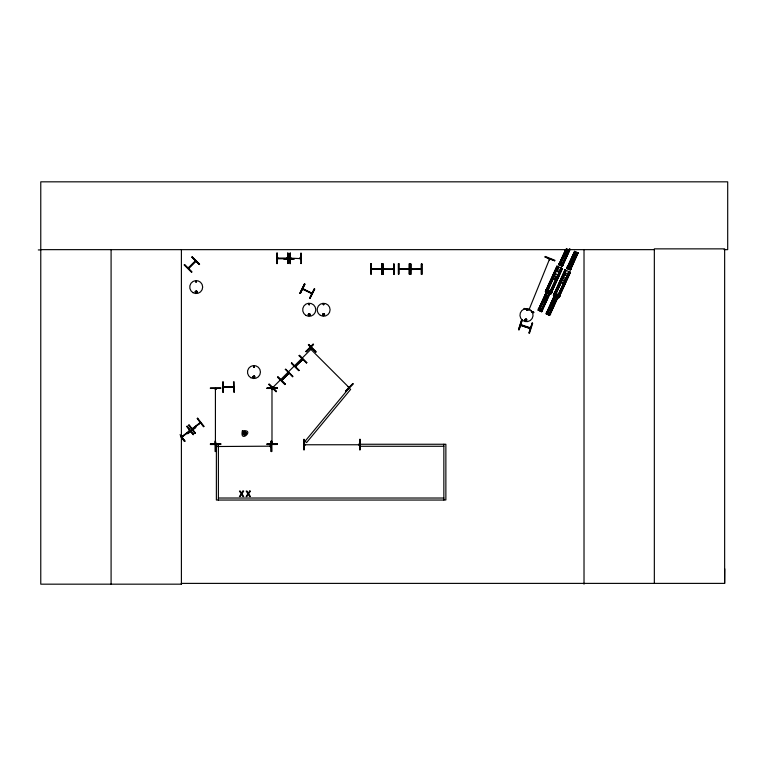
<?xml version="1.0" encoding="UTF-8"?>
<svg xmlns="http://www.w3.org/2000/svg" width="766" height="766" viewBox="0 0 766 766"><rect width="100%" height="100%" fill="white"/><g stroke="black" fill="none" stroke-linecap="round" stroke-linejoin="round"><path stroke-width="1.15" d="M724.119 249.649L727.7 249.649L727.7 181.829L40.77 181.829L40.77 584.171L181.504 584.171L181.408 583.386L724.646 583.386L724.751 568.841M190.169 430.837L181.772 436.764L182.547 436.093L182.72 436.62M189.049 431.105L189.815 430.444L189.987 430.971M200.606 422.861L192.218 428.788L193.262 428.433M310.757 348.559L310.479 349.057L309.761 348.233M348.3 386.849C349.507 386.887 348.741 386.342 348.262 386.897M215.342 389.521L215.418 388.429M215.888 389.367L215.37 389.367M272.342 388.429L272.351 389.578L271.987 388.429M271.987 443.926L272.342 442.767L272.342 443.916M195.636 281.697C197.973 280.279 194.995 283.611 196.211 281.179M195.943 281.764L196.517 281.61L195.981 281.917M196.824 291.913C194.87 294.192 196.182 289.242 196.814 292.267M254.504 366.828C253.565 364.616 253.153 368.58 254.475 366.675M253.345 376.901C256.284 375.493 252.091 378.883 254.12 376.307M308.66 304.389C310.144 302.675 309.521 306.074 308.736 304.523M308.526 314.606C310.613 312.71 309.196 316.454 308.698 314.922M323.108 304.389C324.707 302.551 323.635 306.544 323.137 304.102M560.875 265.4L561.191 264.691M556.461 296.432L555.915 296.145M568.956 269.058L568.477 268.866L569.205 268.426M244.258 435.069L246.393 433.575L244.9 431.44L242.765 432.934L244.258 435.069L244.632 432.962L244.526 433.546M244.632 432.962L244.9 431.44M529.545 309.531L528.799 310.01M549.212 259.818C550.409 259.942 548.523 260.21 549.691 258.831M549.998 259.186L549.634 259.942M215.361 388.649L215.888 388.64M215.418 443.926L215.418 388.534L215.83 389.367M215.83 443.705C216.299 442.729 214.652 442.671 215.878 442.987M271.93 388.649L272.409 389.367M272.399 443.705L272.342 442.872M529.593 309.55L529.115 309.359M556.528 296.461L556.288 295.331L557.016 295.398L556.308 295.073M526.606 309.732C528.31 308.037 527.2 311.858 526.692 309.608M526.855 309.761L527.477 309.751L526.874 309.924M525.256 319.681C526.175 322.342 526.998 318.12 525.409 319.566M529.392 327.848L530.388 328.442L520.746 325.11L530.484 328.202M521.694 325.694L521.818 324.976L520.727 324.688M530.388 328.451L520.631 325.09M522.259 319.929L521.713 319.748L518.544 329.619L519.089 329.792L522.24 319.92L519.022 329.773M518.592 329.629L521.761 319.767M530.388 328.174L529.545 327.465M529.095 333.009L532.265 323.147M273.012 387.893L273.778 387.117L273.28 386.887M188.57 268.272L188.082 268.09M289.069 373.358L287.863 373.827M523.954 308.928L524.164 308.401L526.309 309.253M545.047 256.983L545.258 256.447L554.881 260.287L554.67 260.823L545.047 256.983L554.699 260.756M529.201 309.282L528.856 310.153L549.605 258.946M531.01 311.12L533.797 312.231L533.586 312.767L531.441 311.915M323.013 314.261C323.453 317.21 325.167 312.585 323.022 314.453M545.421 291.789L556.968 266.204M545.631 291.884L557.313 266.367M545.938 292.028L557.179 267.593L546.053 292.076M541.667 311.705L549.5 294.69L545.871 293.062L538.105 310.096L541.744 311.733M546.254 292.172L557.38 267.679M558.787 264.71L565.595 249.812L558.864 264.739L562.435 266.348L570.115 249.276M538.182 310.134L545.947 293.091M546.828 291.147L557.495 267.736M538.316 310.192L546.11 293.167M546.589 292.325L558.232 266.779L556.336 271.059M559.065 264.835L566.313 248.845M546.282 293.244L538.584 310.316L546.484 293.34M547.613 290.218L552.947 278.508M553.914 276.382L555.369 273.184M559.266 264.931L566.486 248.931M547.824 290.314L553.157 278.604M554.124 276.478L555.58 273.28M556.547 271.154L558.491 266.903M559.285 264.931L566.696 249.027L559.965 263.954M538.795 310.412L546.56 293.368M547.91 290.352L553.272 278.661M554.22 276.516L555.695 273.338M556.671 271.212L558.586 266.941M538.996 310.498L546.694 293.435M559.678 265.113L566.926 249.122M546.417 294.594L539.13 310.565L546.474 294.623M547.326 292.631L548.762 293.282M560.3 264.117L567.099 249.209M559.879 265.208L567.175 249.237M539.446 310.69L540.413 311.13M560.128 265.304L561.095 265.745M540.643 311.235L547.939 295.264M561.823 264.787L568.602 249.879M540.92 311.36L548.619 294.297M561.602 265.974L569.33 248.921M548.341 295.456L541.055 311.427L548.418 295.485M550.103 291.329L555.417 279.609M556.384 277.483L557.954 274.343M558.931 272.217L560.779 267.918M561.746 266.041L569.023 250.061M561.823 266.07L569.081 250.089M541.332 311.551L549.098 294.508M549.481 293.608L561.114 268.071M561.938 266.128L569.78 249.122M541.495 311.618L549.232 294.575L541.533 311.638M562.177 266.233L569.914 249.189L562.215 266.252M549.739 293.732L561.373 268.186M549.854 293.78L561.468 268.234M550.055 293.876L561.67 268.32M550.141 293.914L561.784 268.378M550.352 294.01L562.033 268.493L550.448 294.048M550.658 294.144L562.292 268.607M553.445 295.446L565.088 269.91M553.655 295.542L565.337 270.015M553.751 295.58L565.385 270.044M553.962 295.676L565.595 270.139M554.077 295.705L565.71 270.187M553.895 296.71L546.139 313.754L549.768 315.391L557.524 298.347L553.895 296.71L546.206 313.782M555.245 293.694L565.892 270.274M577.803 252.78L570.172 269.881L577.966 252.857L574.577 251.325L566.811 268.368L570.45 270.005L578.139 252.933M554.364 295.868L565.03 272.457M566.888 268.397L574.653 251.363M546.369 313.859L554.134 296.825M554.574 295.963L560.875 282.127M561.842 279.992L565.241 272.543M567.022 268.464L574.816 251.44M546.541 313.945L554.306 296.902M554.613 295.982L566.256 270.436M567.233 268.55L574.988 251.516M546.618 313.974L554.373 296.93M555.848 293.972L561.181 282.261M562.148 280.136L565.547 272.686M567.309 268.588L575.055 251.545M546.742 314.031L554.517 296.997M555.934 294.01L561.296 282.319M562.244 280.174L563.719 276.995M564.686 274.87L565.634 272.725M567.424 268.646L575.266 251.641M546.981 314.137L554.775 297.122M567.635 268.742L575.467 251.736M547.154 314.223L554.431 298.252M568.324 267.765L575.601 251.794M547.23 314.252L554.498 298.28M555.34 296.289L556.786 296.94M568.401 267.803L575.668 251.822M547.47 314.347L548.437 314.788M568.152 268.962L569.119 269.393M549.232 313.859L555.944 298.922M569.847 268.445L577.191 252.502M556.643 297.955L548.906 314.998L556.71 297.974M558.127 294.987L563.441 283.267M564.408 281.141L565.892 277.953M566.859 275.827L568.774 271.557M549.145 315.104L556.92 298.079M558.222 295.025L563.556 283.315M564.523 281.189L565.978 278.001M566.955 275.865L568.889 271.614M570.325 268.665L577.526 252.656M549.279 315.171L557.045 298.127M557.504 297.265L569.1 271.71M569.961 269.785L577.736 252.751M549.356 315.199L557.255 298.233L549.557 315.295M558.519 295.159L563.853 283.458M564.82 281.323L566.275 278.135M567.252 276.009L569.186 271.748M557.763 297.39L564.063 283.554M565.03 281.419L568.429 273.969M557.849 297.428L569.033 272.964M558.079 297.534L569.205 273.041M558.165 297.572L569.808 272.026M558.376 297.668L570.009 272.121L558.462 297.706M558.673 297.802L570.316 272.265M304.466 283.927L299.86 293.206L300.377 293.464L304.983 284.186L304.466 283.927L299.899 293.234M300.31 293.435L304.849 284.119M311.839 293.694L302.694 289.165L303.001 288.658M312.04 293.273L302.771 289.127M309.79 298.137L314.395 288.859M310.125 298.309L314.778 289.05L314.261 288.792L309.655 298.07L310.173 298.328M223.26 386.983L224.304 386.868L224.486 387.558M290.4 258.219L291.655 258.688M215.61 446.166L215.83 446.635M304.207 444.404L305.366 444.395L304.428 444.816M371.251 268.77L371.414 269.239M393.676 268.99L383.335 268.943L384.561 269.354M392.518 269.354L393.456 268.885L393.533 269.393M398.885 268.77L399.057 269.239M410.949 268.99L411.993 269.354M421.31 268.99L420.266 269.354M273.654 387.251L272.696 387.625M311.111 349.105L312.193 348.645M312.078 348.836L311.456 349.382M288.801 373.042L281.553 380.147M281.39 380.3L288.983 373.377L281.725 380.625L282.29 379.563M296.27 366.158L295.896 365.794M301.948 359.829L302.896 359.455M302.781 359.647L295.389 366.454M282.462 380.041L282.214 379.476M223.471 386.926L233.62 386.763M233.419 387.232L232.682 386.677L232.471 387.376M233.563 387.194L223.433 387.337M277.483 258.132L277.436 258.659L287.633 258.602M287.623 258.123L286.436 258.602M287.566 258.563L277.378 258.554M290.62 258.161L300.779 258.63M291.559 258.573L291.339 258.104M270.168 446.588L270.053 446.08L270.168 446.635M215.61 446.53L271.097 446.166M359.704 444.759L358.766 444.357M372.295 269.125L372.295 268.77M381.545 269.201L381.612 268.77M384.321 269.393L384.245 268.885M393.609 269.431L383.335 269.402L393.456 269.46M399.9 269.163L399.929 268.675L400.139 269.239M409.111 269.163L398.914 269.182M410.949 269.354L421.319 269.354L411.112 269.469L411.16 268.943M243.397 434.667L244.392 433.479M244.766 433.029L245.762 431.842M189.958 430.923L181.963 437.137M200.319 422.487L199.514 422.976L199.859 423.435M195.751 261.091L188.532 268.234M188.695 268.464L195.837 261.168M189.068 430.961L189.154 431.488M199.514 422.976L199.687 423.579M268.732 384.522L269.134 384.111L276.516 391.397L276.105 391.799L268.77 384.484M305.873 351.422L313.122 344.02L313.533 344.422L306.247 351.795L305.835 351.393M306.228 351.776L313.476 344.374M273.51 386.811L272.773 387.548L311.743 348.501M273.692 387.184L273.146 387.768M345.59 391.129L352.82 383.709M184.549 264.557L184.137 264.959L191.5 272.256L191.873 271.882L184.529 264.567M192.285 256.821L191.873 257.223L199.208 264.557L199.61 264.146L192.247 256.849M188.158 268.014L195.416 260.766M189.93 266.692L194.143 262.489M285.268 369.509L285.67 369.097L292.995 376.432L292.593 376.834L285.364 369.404M299.104 355.663L299.516 355.261L306.812 362.624M302.522 359.321L295.312 366.531L302.647 359.206M295.628 366.799L296.375 366.11L295.935 365.832M285.268 384.168L284.856 384.57L277.531 377.245L277.934 376.834L285.268 384.168L277.886 376.891M306.84 362.586L306.438 362.988L299.123 355.644L306.534 362.892M215.782 389.473L215.773 388.429M197.657 418.217L204.062 426.375L203.603 426.719L197.245 418.542L197.695 418.188M181.772 436.764L189.738 430.521M192.218 428.788L200.108 422.583M200.539 422.775L192.352 429.132M180.996 436.869L184.529 441.417L184.979 441.063L180.039 434.695M195.426 433.087L194.966 433.441L188.608 425.254L189.058 424.9L195.368 433.125L188.953 424.996M254.12 366.952L253.738 366.454L254.149 366.876M323.185 314.175L324.162 314.299M194.995 261.819L194.679 261.35L194.851 261.828M188.666 267.353L189.279 267.564M302.311 360.192L301.756 360.087M302.972 288.715L311.944 293.225M303.537 289.538L303.642 288.983M309.148 304.083L309.234 304.705L309.311 304.083M254.216 367.125L253.594 367.038M254.12 377.494L254.398 376.46M242.851 433.882L244.306 433.355M244.852 433.154L246.307 432.627M310.01 347.984L310.757 348.712M232.682 386.725L232.481 387.146M300.77 258.152L299.832 258.046L299.832 258.63M216.548 446.626L216.548 446.051L215.83 446.578M304.428 444.347L305.261 444.759M305.299 444.835L304.246 444.816M421.243 269.431L421.089 268.885M286.695 258.018L286.618 258.525M299.832 258.046L299.573 258.63M323.625 304.064L323.463 304.657L323.759 304.15M223.155 381.975L222.58 381.995L222.801 392.355L223.375 392.345L223.155 381.975L223.299 392.345M233.64 387.347L223.27 387.337M233.64 387.232L223.375 387.337M234.31 392.106L233.735 392.125L233.515 381.755L234.09 381.746L234.262 392.106M287.671 253.125L287.738 263.485L287.595 253.125L288.169 253.115L288.236 263.485L287.662 263.485M300.799 263.514L301.383 263.514L301.268 253.144L300.741 253.153L300.942 263.514M210.411 388.439L220.78 388.4L220.771 387.816L210.411 387.883L210.411 388.458M266.98 388.391L277.349 388.324M304.179 439.397L303.604 439.406L303.671 449.766L304.246 449.766L304.159 439.397L304.102 449.766M360.25 439.397L359.666 439.397L359.733 449.766L360.307 449.757L360.202 439.397M271.068 441.168L271.643 441.159L271.71 451.528L271.135 451.528L271.097 441.168L271.212 451.528M220.78 443.887L210.411 443.954L210.42 444.529L220.78 444.462L220.78 443.887L210.411 444.098M277.349 443.887L266.98 443.954L266.989 444.529L277.349 444.462L277.349 443.887L266.989 444.098M358.66 444.404L359.56 444.366M358.66 444.768L359.599 444.759L304.322 444.759M215.715 446.166L216.654 446.157M270.053 446.176L270.992 446.166M270.063 446.53L270.992 446.53M38.3 249.936L40.77 249.927M40.77 249.649L654.336 249.649M286.091 259.406L292.038 259.406M382.186 263.763L381.612 263.763L381.612 274.132L382.186 274.132L382.186 263.763L382.138 274.132M393.676 263.992L394.251 263.992L394.203 274.352L393.676 274.352L393.743 263.992L393.82 274.352M410.365 263.992L410.949 263.992L410.873 274.352L410.365 274.352L410.365 263.992L410.423 274.352M371.357 268.77L381.506 268.77M398.99 268.77L409.245 268.77M373.54 269.086L379.496 269.086M401.183 269.086L407.129 269.086M411.055 268.99L421.204 268.99M381.621 269.239L371.28 269.182M383.306 274.352L382.732 274.352L382.732 263.992L383.306 263.992L383.287 274.352M443.849 446.272L359.56 446.272L359.56 444.251L445.869 444.251L445.869 499.968L443.849 499.968M218.387 498.024L443.849 498.024M520.957 324.698L530.493 327.829M358.766 444.874L358.584 444.357L359.704 444.404M242.765 432.934L244.287 433.202M244.871 433.307L246.393 433.575M287.413 258.075L277.292 258.132L278.412 258.18M548.408 291.501L548.619 292.449L547.987 292.286L548.523 292.66L547.891 292.497M539.829 310.594L540.174 309.943M547.853 314.252L548.197 313.591M520.66 325.368L530.417 328.336M522.68 326.048L528.348 327.848M520.813 325.148L521.493 325.368M531.604 311.513L533.768 312.298M577.114 252.464L578.215 252.971M566.007 249.515L569.157 250.942M574.031 253.173L577.181 254.599M565.48 250.664L568.631 252.1M573.504 254.322L576.654 255.758M564.695 252.397L567.845 253.824M572.719 256.055L575.86 257.481M563.996 253.929L567.137 255.365M572.01 257.587L575.161 259.023M563.202 255.662L566.352 257.089M571.225 259.31L574.376 260.746M559.831 263.073L562.972 264.509M567.855 266.731L570.996 268.167M559.084 263.322L563.278 265.237M567.108 266.98L571.302 268.895M559.017 263.456L563.211 265.371M567.041 267.114L571.235 269.019M560.779 264.49L561.287 264.691M568.793 268.148L569.301 268.349M556.135 268.952L560.846 271.107M564.159 272.61L568.87 274.764M555.35 270.685L560.061 272.84M563.364 274.343L568.085 276.488M554.163 273.28L558.883 275.425M562.187 276.938L566.907 279.083M553.109 275.578L557.82 277.723M561.133 279.236L565.844 281.381M551.932 278.173L556.643 280.318M559.946 281.831L564.666 283.975M546.867 289.289L551.577 291.444M554.89 292.947L559.601 295.101M545.746 289.663L552.037 292.526M553.77 293.321L560.061 296.183M545.66 289.864L551.941 292.727M553.684 293.522L559.965 296.385M548.284 291.415L549.05 291.722M548.36 291.482L548.944 291.75M556.968 295.408L556.375 295.14L556.92 295.494M545.325 294.9L548.475 296.327M553.349 298.558L556.489 299.985M544.798 296.049L547.949 297.486M552.822 299.707L555.972 301.143M544.013 297.783L547.154 299.219M552.037 301.44L555.178 302.867M543.305 299.315L546.455 300.751M551.328 302.972L554.479 304.408M542.519 301.048L545.67 302.474M550.543 304.696L553.684 306.132M539.14 308.459L542.29 309.895M547.163 312.116L550.314 313.553M538.402 308.708L542.596 310.623M546.417 312.365L550.61 314.28M538.335 308.842L542.529 310.757M546.359 312.499L550.553 314.405M540.107 309.857L540.585 310.106M548.13 313.514L548.619 313.734M408.125 269.182L408.316 268.655L408.058 269.239M380.491 269.182L380.673 268.655L380.453 269.239M348.808 387.357L348.262 386.744M272.399 388.64L272.351 389.473M243.167 432.072L244.354 433.068M244.804 433.441L245.991 434.437M308.42 344.824L315.851 352.054M269.086 384.168L276.411 391.493M309.837 348.31L348.923 387.395M191.979 257.127L199.256 264.5M291.674 363.094L299.008 370.418M184.443 264.653L191.778 271.987M197.302 418.495L203.718 426.633M186.914 426.432L193.281 434.609M180.68 435.653L184.922 441.111M181.035 436.84L184.568 441.388M243.952 431.526L244.478 432.981M244.68 433.527L245.206 434.983M359.742 439.397L359.761 449.766M290.304 253.22L290.419 263.581M277.091 253.192L277.158 263.552M271.978 442.882L271.987 443.811L271.987 388.534M271.595 441.159L271.662 451.528M215.409 442.882L215.418 443.811M724.646 583.386L724.646 248.864L654.336 248.864L654.336 583.386M584.018 249.649L584.018 584.171M443.849 444.251L443.849 500.045L216.376 500.045L216.376 444.768L218.387 444.768L218.387 500.045M421.836 263.992L421.836 274.352M421.453 263.992L421.453 274.352M410.806 263.992L410.806 274.352M409.389 263.763L409.322 274.132M398.741 263.763L398.741 274.132M383.239 263.992L383.163 274.352M381.679 263.763L381.679 274.132M371.108 263.763L371.108 274.132M294.163 259.368L283.966 259.368M181.398 249.649L181.398 584.171M111.089 249.649L111.089 584.171M543.726 300.77C544.942 303.595 545.804 298.491 543.726 300.77M551.75 304.428C552.966 307.252 553.828 302.149 551.75 304.428M564.418 255.384C565.634 258.209 566.486 253.106 564.418 255.384M572.432 259.042C573.657 261.867 574.51 256.763 572.432 259.042M195.301 291.674C196.45 295.236 198.078 289.155 195.301 291.674M253.058 376.661C254.197 380.223 255.825 374.143 253.058 376.661M308.325 314.366C309.474 317.928 311.101 311.858 308.325 314.366M322.725 314.366C323.865 317.928 325.493 311.858 322.725 314.366M525.036 319.594C525.735 323.271 528.1 317.44 525.036 319.594M532.131 323.099L528.952 332.961L529.507 333.143L532.676 323.281L532.131 323.099M556.949 266.195L545.306 291.741L550.773 294.201L562.407 268.655L556.949 266.195M564.973 269.852L553.358 295.408L558.787 297.859L570.431 272.313L564.973 269.852M577.325 252.56L569.588 269.613L577.392 252.589M242.918 491.073L241.596 493.227L240.285 491.073L239.452 491.073L241.137 493.811L239.404 496.55L240.189 496.55L241.549 494.357L242.879 496.55L243.712 496.55L241.999 493.773L243.712 491.073L242.918 491.073M249.649 491.073L248.318 493.227L247.006 491.073L246.173 491.073L247.868 493.811L246.125 496.55L246.911 496.55L248.27 494.357L249.601 496.55L250.434 496.55L248.72 493.773L250.434 491.073L249.649 491.073M349.095 388.094L305.021 441.302L306.582 442.595L350.646 389.377L349.095 388.094M308.775 344.461L308.372 344.872L315.745 352.159L316.157 351.747L308.775 344.461M352.772 383.661L345.485 391.033L345.897 391.436L353.174 384.063L352.772 383.661M291.779 362.988L291.367 363.4L298.73 370.696L299.104 370.323L291.76 363.007M242.372 430.865C239.404 444.223 255.949 428.931 242.372 430.865M187.258 426.164L186.799 426.518L193.185 434.686L193.616 434.351L187.258 426.164M195.751 427.38L187.727 433.68L195.751 427.38M277.235 253.192L276.66 253.192L276.718 263.552L277.302 263.552L277.158 253.192M290.371 253.22L289.797 253.22L289.864 263.581L290.438 263.581L290.371 253.22M277.34 387.816L266.98 387.883L266.98 388.458L277.349 388.4L277.34 387.816M215.581 441.168L215.007 441.168L215.122 451.528L215.648 451.528L215.505 441.168M371.251 263.763L370.667 263.763L370.715 274.132L371.251 274.132L371.251 263.763M398.885 263.763L398.31 263.763L398.358 274.132L398.885 274.132L398.885 263.763M409.82 263.763L409.245 263.763L409.245 274.132L409.82 274.132L409.772 263.763M421.884 263.992L421.31 263.992L421.31 274.352L421.884 274.352L421.884 263.992M522.546 320.36A6.559 6.559 0 0 0 533.012 315.946A6.559 6.559 0 0 0 523.954 309.1A6.559 6.559 0 0 0 522.546 320.36M525.294 320.743A1.005 1.005 0 0 0 526.903 320.064A1.005 1.005 0 0 0 525.514 319.02A1.005 1.005 0 0 0 525.294 320.743M320.389 315.372A6.473 6.473 0 0 0 330.098 309.761A6.473 6.473 0 0 0 320.389 304.159A6.473 6.473 0 0 0 320.389 315.372M323.118 315.477A1.005 1.005 0 0 0 324.631 314.606A1.005 1.005 0 0 0 323.118 313.744A1.005 1.005 0 0 0 323.118 315.477M250.721 377.667A6.473 6.473 0 0 0 260.44 372.056A6.473 6.473 0 0 0 250.721 366.445A6.473 6.473 0 0 0 250.721 377.667M253.46 377.772A1.005 1.005 0 0 0 254.963 376.901A1.005 1.005 0 0 0 253.46 376.029A1.005 1.005 0 0 0 253.46 377.772M305.95 315.439A6.559 6.559 0 0 0 315.784 309.761A6.559 6.559 0 0 0 305.95 304.092A6.559 6.559 0 0 0 305.95 315.439M308.727 315.477A1.005 1.005 0 0 0 310.23 314.606A1.005 1.005 0 0 0 308.727 313.744A1.005 1.005 0 0 0 308.727 315.477M554.144 278.834A1.149 1.149 0 0 0 556.011 278.135A1.149 1.149 0 0 0 554.469 276.871A1.149 1.149 0 0 0 554.144 278.834M562.167 282.491A1.149 1.149 0 0 0 564.035 281.792A1.149 1.149 0 0 0 562.493 280.528A1.149 1.149 0 0 0 562.167 282.491M192.975 292.669A6.463 6.463 0 0 0 202.674 287.068A6.463 6.463 0 0 0 192.975 281.476A6.463 6.463 0 0 0 192.975 292.669M195.703 292.784A1.005 1.005 0 0 0 197.207 291.913A1.005 1.005 0 0 0 195.703 291.051A1.005 1.005 0 0 0 195.703 292.784"/></g></svg>
